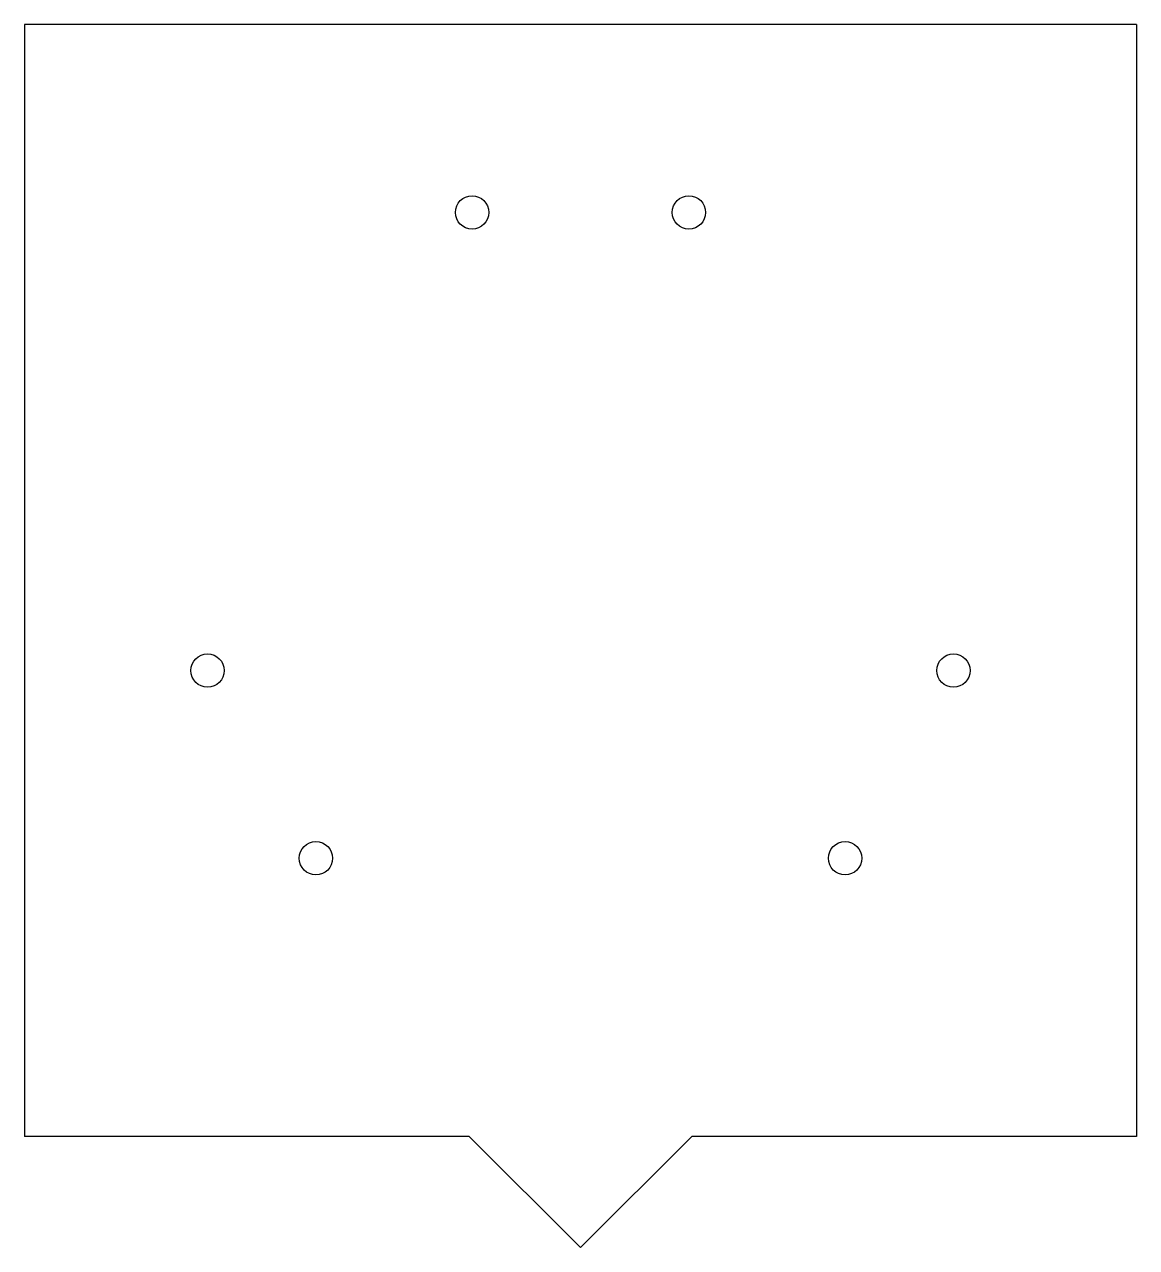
# Model space of a CAD drawing. Extents: x -50 to 50, y -60 to 50.
import ezdxf

# ---------------------------------------------------------------- set-up
doc = ezdxf.new("R2010")
doc.units = 0
doc.header["$MEASUREMENT"] = 0
doc.layers.add('VISIBLE', color=7, linetype='CONTINUOUS')

msp = doc.modelspace()

# ---------------------------------------------------------------- linework, layer by layer
at = {"layer": 'VISIBLE'}
for p, q in [((50, 50), (-50, 50)), ((-50, 50), (-50, -50)), ((50, 50), (50, -50)), ((-10, -50), (-50, -50)), ((0, -60), (-10, -50)), ((10, -50), (0, -60)), ((50, -50), (10, -50))]:
    msp.add_line(p, q, dxfattribs=at)
for centre in [(-9.75, 33.1), (9.75, 33.1), (-33.54, -8.11), (33.54, -8.11), (-23.79, -24.99), (23.79, -24.99)]:
    msp.add_circle(centre, 1.5, dxfattribs=at)

doc.saveas('drawing.dxf')
